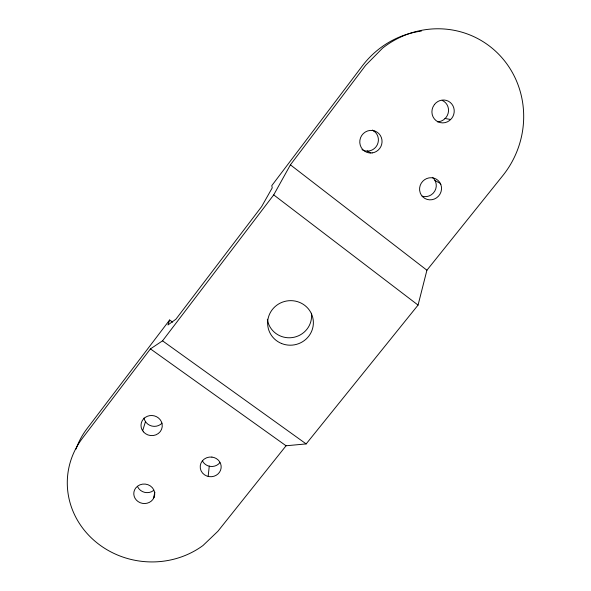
<?xml version="1.0" encoding="UTF-8"?>
<svg xmlns="http://www.w3.org/2000/svg" width="591" height="591" viewBox="0 0 591 591"><rect width="100%" height="100%" fill="white"/><g stroke="black" fill="none" stroke-linecap="round" stroke-linejoin="round"><path stroke-width="0.89" d="M208.165 476.353L209.266 466.122M153.401 498.508L154.872 492.222M418.059 305.089L426.916 270.22L502.815 175.601A91.487 87.889 -62 0 0 499.838 55.421A91.487 87.889 -62 0 0 382.65 48.078L365.666 65.291L290.41 164.845L273.714 194.89L162.54 340.837L150.439 348.882L82.474 438.182A83.553 77.909 6 0 0 93.614 539.997A83.553 77.909 6 0 0 202.972 545.53L217.872 531.294L286.059 445.769L306.16 443.915L418.059 305.089L273.714 194.89M142.675 430.676L145.512 421.523M172.624 322.161L169.639 319.997L167.94 324.969L175.896 319.221L261.636 206.599L272.237 187.857L271.779 185.648L362.409 65.808A88.909 85.496 -62.5 0 1 421.331 31.087M169.639 319.997L86.907 428.822A81.373 76.062 6.2 0 0 76.032 449.064M445.023 118.481L450.608 119.485M372.264 130.197L373.985 130.855M434.939 180.543L440.169 183.284M367.373 151.001L370.72 152.929M150.439 348.882L286.059 445.769M162.54 340.837L306.16 443.915M290.41 164.845L426.916 270.22M311.413 313.223A22.236 21.66 -9.5 0 1 292.242 337.579A22.236 21.66 -9.5 0 1 267.339 319.214M432.368 177.337A10.911 10.542 -51.8 0 1 434.282 179.324L435.597 181.762A10.911 10.542 -51.8 0 1 433.247 193.154A10.911 10.542 -51.8 0 1 422.085 196.175M442.179 100.404A11.214 10.756 -63.1 0 1 446.057 117.461L443.989 119.508A11.214 10.756 -63.1 0 1 437.325 121.798M372.537 130.205A11.059 10.786 -65.1 0 1 368.784 151.001L365.962 151.001A11.059 10.786 -65.1 0 1 361.995 149.634M219.911 462.635A10.217 9.626 1.3 0 1 210.559 466.425L207.973 465.811A10.217 9.626 1.3 0 1 202.358 460.692M153.461 490.596A10.21 9.522 6.4 0 1 137.718 486.91M162.067 423.097A10.365 9.811 8.8 0 1 146.221 422.624L144.802 420.423A10.365 9.811 8.8 0 1 144.027 417.955M154.052 497.4L152.751 499.624A10.49 9.752 6.2 0 1 138.139 501.611A10.49 9.752 6.2 0 1 135.745 487.967L137.622 486.134A10.49 9.752 6.2 0 1 150.38 485.95A10.49 9.752 6.2 0 1 154.052 497.4M434.437 104.511L432.9 107.104A11.539 11.059 -62.7 0 0 435.973 120.534A11.539 11.059 -62.7 0 0 449.544 120.534L451.672 118.429A11.539 11.059 -62.7 0 0 450.165 102.376A11.539 11.059 -62.7 0 0 434.437 104.511M211.896 457.079L209.148 457.116A10.49 9.855 1.2 0 0 200.268 465.723A10.49 9.855 1.2 0 0 206.843 476.036L209.495 476.664A10.49 9.855 1.2 0 0 221.108 468.028A10.49 9.855 1.2 0 0 211.896 457.079M372.167 152.921L369.272 152.929A11.377 11.089 -64.3 0 1 359.897 140.237A11.377 11.089 -64.3 0 1 372.589 130.471L375.388 131.239A11.377 11.089 -64.3 0 1 372.167 152.921M143.406 431.807L141.943 429.554A10.653 10.054 8.6 0 1 147.285 416.308A10.653 10.054 8.6 0 1 161.35 421.619L162.141 424.153A10.653 10.054 8.6 0 1 155.987 434.821A10.653 10.054 8.6 0 1 143.406 431.807M440.842 184.54L439.49 182.035A11.222 10.83 -51.2 0 0 426.672 178.571A11.222 10.83 -51.2 0 0 419.625 190.287L420.282 193.072A11.222 10.83 -51.2 0 0 434.437 198.997A11.222 10.83 -51.2 0 0 440.842 184.54M281.626 343.534A22.894 22.259 -9.5 0 0 313.2 319.953A22.894 22.259 -9.5 0 0 276.691 305.288A22.894 22.259 -9.5 0 0 281.626 343.534"/></g></svg>
